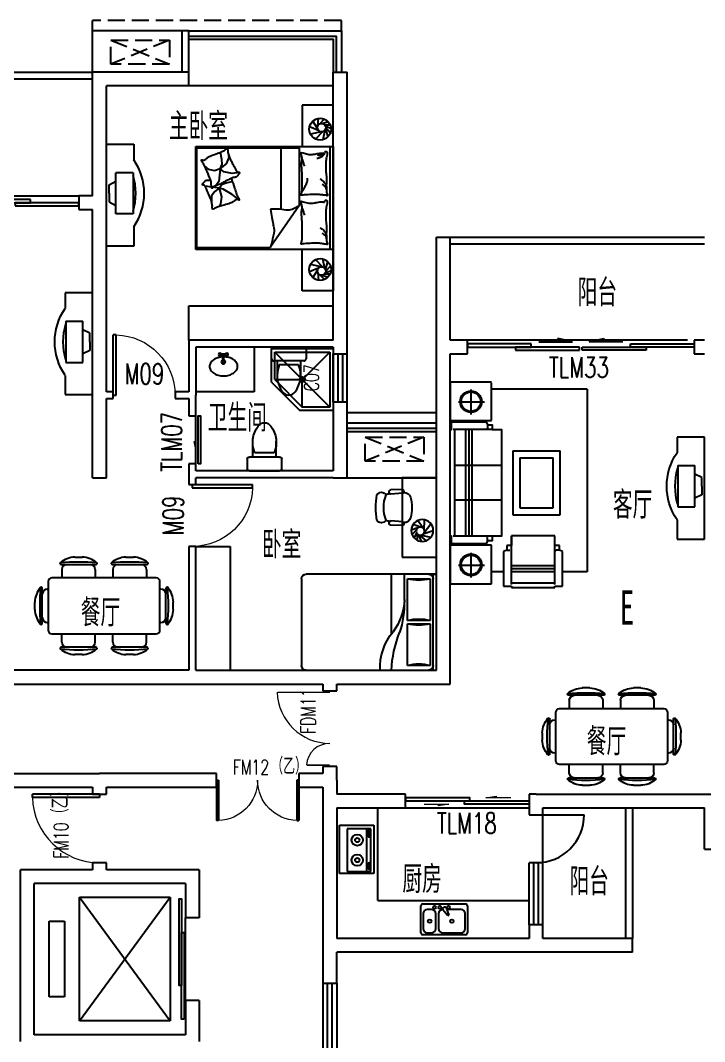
# Model space of a CAD drawing. Extents: x -503102 to -474302, y -636822 to -607622.
# Drawn here: x -489652 to -479702, y -622472 to -607622 of the extents above; entities that cross this region are included whole.
import ezdxf
from ezdxf.enums import TextEntityAlignment as Align

# ---------------------------------------------------------------- set-up
doc = ezdxf.new("R2010")
doc.units = 0
doc.header["$LTSCALE"] = 1000
doc.header["$MEASUREMENT"] = 0
doc.linetypes.add('DASH', pattern=[0.35, 0.25, -0.1])
doc.linetypes.add('HIDDEN2', pattern=[4, 3, -1])
doc.layers.get('0').update_dxf_attribs({"linetype": 'CONTINUOUS'})
for name, color, linetype in [('BACONY', 6, 'CONTINUOUS'), ('FUR', 8, 'CONTINUOUS'), ('PUB_TEXT', 7, 'CONTINUOUS'), ('STAIR', 3, 'CONTINUOUS'), ('Text(文字)', 7, 'CONTINUOUS'), ('WALL', 2, 'CONTINUOUS'), ('WINDOW', 3, 'CONTINUOUS'), ('WINDOW_TEXT', 7, 'CONTINUOUS'), ('厨洁', 151, 'CONTINUOUS'), ('家具', 145, 'CONTINUOUS')]:
    doc.layers.add(name, color=color, linetype=linetype)
doc.styles.add('_TCH_WINDOW', font='SIMPLEX', dxfattribs={"height": 3.5, "bigfont": 'GBCBIG'})
doc.styles.add('ATT', font='TXT')
doc.styles.add('DIM_FONT', font='ROMAND.shx', dxfattribs={"width": 0.7})
doc.styles.add('HZ', font='', dxfattribs={"width": 0.8})
doc.styles.get("Standard").update_dxf_attribs({"font": 'GBENOR', "bigfont": 'GBCBIG'})
doc.styles.get('HZ').set_extended_font_data('FangSong_GB2312')

# ---------------------------------------------------------------- blocks, each defined once
blk = doc.blocks.new('ewerw')
at = {"layer": '厨洁'}
for p, q in [((266353, 82673), (266853, 82673)), ((266353, 81973), (266353, 82673)), ((266397, 82646), (266397, 82024)), ((266739, 82646), (266397, 82646)), ((266421, 82603), (266404, 82603)), ((266404, 82603), (266404, 82539)), ((266430, 82614), (266419, 82614)), ((266421, 82539), (266421, 82603)), ((266453, 82646), (266453, 82024)), ((266739, 82024), (266739, 82646)), ((266853, 82673), (266853, 81973)), ((266404, 82539), (266421, 82539)), ((266429, 82522), (266419, 82522)), ((266404, 82130), (266404, 82066)), ((266421, 82130), (266404, 82130)), ((266430, 82141), (266419, 82141)), ((266421, 82066), (266421, 82130)), ((266853, 81973), (266353, 81973)), ((266397, 82024), (266739, 82024)), ((266404, 82066), (266421, 82066)), ((266429, 82049), (266419, 82049))]:
    blk.add_line(p, q, dxfattribs=at)
for points in [[(266419, 82522, 0.259034), (266422, 82524, 0.076276), (266427, 82535, 0.036515), (266430, 82549, 0.026615), (266431, 82568, 0.026615), (266430, 82587, 0.036515), (266427, 82600, 0.076276), (266422, 82612, 0.259034), (266419, 82614, 0.259034), (266415, 82612, 0.056762), (266411, 82603, 0.036515)], [(266429, 82522, 0.259034), (266433, 82524, 0.076276), (266438, 82535, 0.036515), (266440, 82549, 0.026615), (266441, 82568, 0.026615), (266440, 82587, 0.036515), (266438, 82600, 0.076276), (266433, 82612, 0.259034), (266429, 82614, 0.078462), (266428, 82614, 0.056762)], [(266410, 82539, 0.008736), (266410, 82535, 0.076276), (266415, 82524, 0.259034), (266419, 82522, 0.259034)], [(266419, 82049, 0.259034), (266422, 82051, 0.076276), (266427, 82062, 0.036515), (266430, 82076, 0.026615), (266431, 82095, 0.026615), (266430, 82114, 0.036515), (266427, 82127, 0.076276), (266422, 82139, 0.259034), (266419, 82141, 0.259034), (266415, 82139, 0.056762), (266411, 82130, 0.036515)], [(266429, 82049, 0.259034), (266433, 82051, 0.076276), (266438, 82062, 0.036515), (266440, 82076, 0.026615), (266441, 82095, 0.026615), (266440, 82114, 0.036515), (266438, 82127, 0.076276), (266433, 82139, 0.259034), (266429, 82141, 0.078462), (266428, 82141, 0.056762)], [(266410, 82066, 0.008736), (266410, 82062, 0.076276), (266415, 82051, 0.259034), (266419, 82049, 0.259034)]]:
    blk.add_lwpolyline(points, format="xyb", dxfattribs=at)
for centre, radius in [((266594, 82481), 82.5), ((266594, 82481), 31.6), ((266594, 82189), 82.5), ((266594, 82189), 31.6)]:
    blk.add_circle(centre, radius, dxfattribs=at)
blk = doc.blocks.new('drr')
at = {"layer": '厨洁'}
for p, q in [((264993, 83148), (264993, 83536)), ((265023, 83567), (265637, 83567)), ((265023, 83475), (265023, 83260)), ((265351, 83536), (265085, 83536)), ((265412, 83260), (265412, 83475)), ((265453, 83475), (265453, 83260)), ((265576, 83536), (265514, 83536)), ((265637, 83260), (265637, 83475)), ((265668, 83536), (265668, 83148)), ((265085, 83199), (265290, 83199)), ((265260, 83280), (265278, 83290)), ((265299, 83176), (265260, 83280)), ((265278, 83290), (265348, 83204)), ((265328, 83165), (265342, 83174)), ((265514, 83199), (265576, 83199)), ((265637, 83117), (265023, 83117))]:
    blk.add_line(p, q, dxfattribs=at)
for centre, radius in [((265218, 83368), 25.6), ((265540, 83368), 25.6), ((265269, 83168), 20.5), ((265391, 83168), 20.5), ((265473, 83168), 20.5)]:
    blk.add_circle(centre, radius, dxfattribs=at)
for centre, radius, start, end in [((265023, 83536), 30.7, 90, 180), ((265085, 83475), 61.4, 90, 180), ((265351, 83475), 61.4, 0, 90), ((265514, 83475), 61.4, 90, 180), ((265576, 83475), 61.4, 0, 90), ((265637, 83536), 30.7, 0, 90), ((265085, 83260), 61.4, 180, 270), ((265318, 83183), 20.5, 200.5377, 300), ((265332, 83191), 20.5, 300, 399.4623), ((265351, 83260), 61.4, 270, 360), ((265514, 83260), 61.4, 180, 270), ((265576, 83260), 61.4, 270, 360), ((265023, 83148), 30.7, 180, 270), ((265637, 83148), 30.7, 270, 360)]:
    blk.add_arc(centre, radius, start, end, dxfattribs=at)
blk = doc.blocks.new('A$C6A1B0631')
for p, q in [((0, 527), (0, 667)), ((30, 697), (470, 697)), ((500, 667), (500, 527)), ((470, 497), (30, 497)), ((80, 497), (80, 267)), ((420, 497), (420, 267)), ((390, 437), (110, 437))]:
    blk.add_line(p, q)
for centre, radius, start, end in [((30, 667), 30, 90, 180), ((470, 667), 30, 0, 90), ((30, 527), 30, 180, 270), ((470, 527), 30, 270, 360), ((477, 284), 398, 157.4505, 216.6381), ((23, 284), 398, 323.3619, 382.5495), ((250, 108), 110, 213.4509, 326.5491)]:
    blk.add_arc(centre, radius, start, end)
blk = doc.blocks.new('5345')
at = {"layer": 'FUR'}
for p, q in [((207280, 31820), (207370, 31820)), ((207900, 31820), (207990, 31820)), ((207117, 31730), (207533, 31730)), ((207737, 31730), (208152, 31730)), ((208267, 31568), (207003, 31568)), ((207122, 31669), (207122, 31568)), ((207528, 31669), (207528, 31568)), ((207742, 31669), (207742, 31568)), ((208148, 31669), (208148, 31568)), ((206886, 31437), (206886, 31022)), ((206958, 31523), (206958, 30936)), ((208312, 30936), (208312, 31523)), ((208384, 31437), (208384, 31022)), ((206947, 31432), (206958, 31432)), ((208323, 31432), (208312, 31432)), ((206796, 31274), (206796, 31185)), ((208474, 31274), (208474, 31185)), ((206947, 31026), (206958, 31026)), ((208323, 31026), (208312, 31026)), ((207003, 30891), (208267, 30891)), ((207122, 30790), (207122, 30891)), ((207528, 30790), (207528, 30891)), ((207742, 30790), (207742, 30891)), ((208148, 30790), (208148, 30891)), ((207533, 30729), (207117, 30729)), ((208152, 30729), (207737, 30729)), ((207370, 30639), (207280, 30639)), ((207990, 30639), (207900, 30639))]:
    blk.add_line(p, q, dxfattribs=at)
for centre, radius, start, end in [((207289, 31535), 285, 91.7651, 130.7265), ((207361, 31535), 285, 49.2735, 88.2349), ((207909, 31535), 285, 91.7651, 130.7265), ((207981, 31535), 285, 49.2735, 88.2349), ((207109, 31744), 9.02, 130.7265, 202.67), ((207117, 31748), 18, 202.67, 270), ((207325, 29313), 2448, 84.8023, 95.1977), ((207183, 31669), 60.9, 90, 180), ((207467, 31669), 60.9, 0, 90), ((207533, 31748), 18, 270, 337.33), ((207541, 31744), 9.02, 337.33, 409.2735), ((207729, 31744), 9.02, 130.7265, 202.67), ((207737, 31748), 18, 202.67, 270), ((207945, 29313), 2448, 84.8023, 95.1977), ((207803, 31669), 60.9, 90, 180), ((208087, 31669), 60.9, 0, 90), ((208152, 31748), 18, 270, 337.33), ((208161, 31744), 9.02, 337.33, 409.2735), ((207003, 31523), 45.1, 90, 180), ((208267, 31523), 45.1, 0, 90), ((207080, 31265), 285, 139.2735, 178.2349), ((209303, 31229), 2448, 174.8023, 185.1977), ((206871, 31445), 9.02, 67.33, 139.2735), ((206868, 31437), 18, 0, 67.33), ((208402, 31437), 18, 112.67, 180), ((208399, 31445), 9.02, 40.7265, 112.67), ((205967, 31229), 2448, 354.8023, 365.1977), ((208190, 31265), 285, 1.7651, 40.7265), ((206947, 31371), 60.9, 90, 180), ((208323, 31371), 60.9, 0, 90), ((207080, 31193), 285, 181.7651, 220.7265), ((206947, 31087), 60.9, 180, 270), ((208323, 31087), 60.9, 270, 360), ((208190, 31193), 285, 319.2735, 358.2349), ((206871, 31013), 9.02, 220.7265, 292.67), ((206868, 31022), 18, 292.67, 360), ((208402, 31022), 18, 180, 247.33), ((208399, 31013), 9.02, 247.33, 319.2735), ((207003, 30936), 45.1, 180, 270), ((208267, 30936), 45.1, 270, 360), ((207109, 30715), 9.02, 157.33, 229.2735), ((207117, 30711), 18, 90, 157.33), ((207289, 30924), 285, 229.2735, 268.2349), ((207325, 33146), 2448, 264.8023, 275.1977), ((207183, 30790), 60.9, 180, 270), ((207361, 30924), 285, 271.7651, 310.7265), ((207467, 30790), 60.9, 270, 360), ((207533, 30711), 18, 22.67, 90), ((207541, 30715), 9.02, 310.7265, 382.67), ((207729, 30715), 9.02, 157.33, 229.2735), ((207737, 30711), 18, 90, 157.33), ((207945, 33146), 2448, 264.8023, 275.1977), ((207909, 30924), 285, 229.2735, 268.2349), ((207803, 30790), 60.9, 180, 270), ((207981, 30924), 285, 271.7651, 310.7265), ((208087, 30790), 60.9, 270, 360), ((208152, 30711), 18, 22.67, 90), ((208161, 30715), 9.02, 310.7265, 382.67)]:
    blk.add_arc(centre, radius, start, end, dxfattribs=at)
blk = doc.blocks.new('12PCOU13')
at = {"color": 0, "linetype": 'ByBlock'}
for p, q in [((23, 34), (2, 34)), ((3, -34), (3, 34)), ((10, 34), (10, -34)), ((12, 34), (12, -34)), ((14, 34), (14, -34)), ((24, 35), (23, 34)), ((27, 34), (23, 34)), ((24, 37), (24, 35)), ((33, 11), (3, 11)), ((33, -11), (3, -11)), ((23, -34), (2, -34)), ((27, -34), (23, -34)), ((24, -35), (23, -34)), ((24, -37), (24, -35))]:
    blk.add_line(p, q, dxfattribs=at)
blk.add_lwpolyline([(1, -39), (1, -34), (0, -34), (0, 34), (1, 34), (1, 39), (23, 39), (24, 37), (27, 37), (27, 34), (33, 34), (33, -34), (27, -34), (27, -37), (24, -37), (23, -39)], close=True, dxfattribs=at)
blk = doc.blocks.new('322342')
at = {"layer": 'FUR'}
for p, q in [((197611, 24943), (197611, 24340)), ((198170, 24943), (197611, 24943)), ((197878, 24444), (197878, 24821)), ((198170, 24340), (198170, 24943)), ((200543, 24943), (199984, 24943)), ((199984, 24943), (199984, 24340)), ((200251, 24444), (200251, 24821)), ((200543, 24340), (200543, 24943)), ((198063, 24641), (197701, 24641)), ((200436, 24641), (200074, 24641)), ((197611, 24340), (198170, 24340)), ((199984, 24340), (200534, 24340)), ((200442, 22949), (200442, 24340)), ((199544, 24032), (198615, 24032)), ((198615, 24032), (198615, 23344)), ((199444, 23932), (198715, 23932)), ((198715, 23932), (198715, 23444)), ((199444, 23932), (199444, 23444)), ((199544, 24032), (199544, 23344)), ((198615, 23344), (199544, 23344)), ((198715, 23444), (199444, 23444)), ((197784, 22949), (197784, 23308)), ((200442, 22949), (197784, 22949))]:
    blk.add_line(p, q, dxfattribs=at)
at = {"layer": 'FUR', "linetype": 'HIDDEN2'}
blk.add_line((197784, 24166), (197784, 24340), dxfattribs=at)
at = {"layer": 'FUR', "linetype": 'ByBlock'}
for p, q in [((197578, 24166), (197578, 24052)), ((198078, 24166), (197578, 24166)), ((198101, 24120), (198078, 24166)), ((198101, 24120), (198101, 24075)), ((198169, 24120), (198101, 24120)), ((198169, 24052), (198169, 24120)), ((197578, 24052), (197555, 24052)), ((197555, 24052), (197555, 23422)), ((197601, 24052), (198306, 24052)), ((197623, 24052), (197623, 23422)), ((197783, 23422), (197783, 24052)), ((197828, 23422), (197828, 24052)), ((197874, 23422), (197874, 24052)), ((198306, 24052), (198169, 24052)), ((198306, 23422), (198306, 24052)), ((197555, 23422), (197578, 23422)), ((197578, 23422), (197578, 23308)), ((197601, 23422), (198169, 23422)), ((198101, 23399), (198078, 23422)), ((198078, 23308), (198101, 23353)), ((198101, 23353), (198101, 23399)), ((198101, 23353), (198169, 23353)), ((198169, 23422), (198306, 23422)), ((198169, 23353), (198169, 23422)), ((197578, 23308), (198078, 23308))]:
    blk.add_line(p, q, dxfattribs=at)
at = {"layer": 'FUR'}
for centre, radius in [((197886, 24641), 157), ((197886, 24641), 141), ((200259, 24641), 157), ((200259, 24641), 141)]:
    blk.add_circle(centre, radius, dxfattribs=at)
at = {"layer": 'FUR', "xscale": 22.75000000000364, "yscale": 22.75000000000364, "zscale": 22.75, "rotation": 269.9999999967016}
blk.add_blockref('12PCOU13', (199079, 24945), dxfattribs=at)
blk = doc.blocks.new('A$C2D356BCF')
at = {"layer": 'FUR'}
for p, q in [((147, 1482), (547, 1482)), ((147, 1202), (147, 1482)), ((547, 1482), (547, 1)), ((157, 1015), (407, 1015)), ((157, 415), (157, 1015)), ((407, 1015), (407, 415)), ((507, 840), (407, 890)), ((507, 715), (507, 840)), ((507, 715), (507, 590)), ((507, 590), (407, 540)), ((157, 415), (407, 415)), ((147, 0), (147, 228)), ((547, 1), (147, 0))]:
    blk.add_line(p, q, dxfattribs=at)
for centre, radius, start, end in [((862, 715), 865, 145.7553, 214.2447), ((1045, 715), 925, 163.6295, 196.3705)]:
    blk.add_arc(centre, radius, start, end, dxfattribs=at)
blk = doc.blocks.new('434')
at = {"layer": 'FUR'}
for p, q in [((203562, 31869), (203562, 31915)), ((203562, 31915), (204962, 31915)), ((203562, 31869), (204962, 31869)), ((203562, 30021), (203562, 31799)), ((204239, 31822), (203632, 31822)), ((203632, 31822), (203632, 31495)), ((204239, 31495), (204239, 31822)), ((204892, 31822), (204286, 31822)), ((204286, 31822), (204286, 31495)), ((204892, 31495), (204892, 31822)), ((204962, 31869), (204962, 31915)), ((204962, 31915), (204962, 31499)), ((204962, 31799), (204962, 30021)), ((203632, 31495), (204239, 31495)), ((204286, 31495), (204892, 31495)), ((204577, 31449), (204962, 31449)), ((204099, 31262), (204962, 31262)), ((204892, 29951), (203632, 29951))]:
    blk.add_line(p, q, dxfattribs=at)
for centre, radius, start, end in [((203632, 31799), 70, 90, 180), ((203072, 31659), 583, 343.7398, 376.2602), ((204799, 31659), 583, 163.7398, 196.2602), ((203726, 31659), 583, 343.7398, 376.2602), ((205452, 31659), 583, 163.7398, 196.2602), ((204892, 31799), 70, 360, 450), ((203484, 32977), 1717, 272.616, 291.4069), ((204558, 29985), 1464, 89.2582, 107.8034), ((204627, 30592), 858, 92.5398, 126.0403), ((203597, 31921), 825, 267.5673, 309.5461), ((203632, 30021), 70, 180, 270), ((204892, 30022), 70, 270.033, 360.033)]:
    blk.add_arc(centre, radius, start, end, dxfattribs=at)
blk = doc.blocks.new('M_C5')
for p, q in [((-60, 63), (-50, 152)), ((-28, 86), (7, 160)), ((-9, 88), (59, 149)), ((-54, -14), (-154, 45)), ((-71, 21), (-106, 120)), ((12, 83), (112, 114)), ((26, 75), (152, 50)), ((42, 53), (156, -35)), ((48, 21), (102, -123)), ((-26, -30), (-153, -47)), ((14, -26), (-99, -126)), ((41, -2), (5, -160))]:
    blk.add_line(p, q)
for centre, radius in [((0, 0), 160), ((-11, 28), 60)]:
    blk.add_circle(centre, radius)
at = {"width": 0.8, "flags": 9}
for tag in ['XSIZE', 'YSIZE']:
    blk.add_attdef(tag, (0, 0), '', height=0.5, dxfattribs=at)
blk = doc.blocks.new('12PSTG02')
at = {"color": 0, "linetype": 'ByBlock'}
for p, q in [((-5.882738, 11.493405), (-13.636493, 11.294805)), ((-5.73403, 9.170818), (-13.415554, 8.575543)), ((-4.996459, 9.562867), (-5.284204, 9.540568)), ((-5.882738, -11.493405), (-13.636493, -11.294805)), ((-5.73403, -9.170818), (-13.415554, -8.575543)), ((-4.996459, -9.562867), (-5.284204, -9.540568)), ((-4.996459, -9.562867), (-5.28099, -9.544821))]:
    blk.add_line(p, q, dxfattribs=at)
for centre, radius, start, end in [((39.486083, 0), 62.486083, 172.590731, 187.409269), ((-19.5, 6.311132), 3.452743, 30.392687, 149.607313), ((4.70097, 0), 22.70097, 159.208954, 200.791046), ((-12.998837, 0.943692), 7.999035, 97.334712, 116.212212), ((-13.097037, 9.970029), 1.4304, 112.156422, 257.133709), ((-6.286552, 10.301496), 1.258456, 296.04311, 431.283835), ((-4.647836, 5.578088), 4, 16.10866, 95), ((-28.187947, 0), 28.187947, 346.275006, 373.724994), ((-19.5, -6.311132), 3.452743, 210.392687, 329.607313), ((-12.998837, -1.056308), 7.999035, 243.61801, 261.904764), ((-13.097037, -9.970029), 1.4304, 102.866291, 247.843578), ((-6.286552, -10.301496), 1.258456, 288.716165, 423.95689), ((-4.647836, -5.578088), 4, 265, 343.89134)]:
    blk.add_arc(centre, radius, start, end, dxfattribs=at)
at = {"color": 0, "linetype": 'ByBlock', "style": 'ATT'}
for tag, p, flags in [('ITEM', (-22, -21), 3), ('ROOM_NUMBER', (-22, -29), 1)]:
    blk.add_attdef(tag, p, '', height=6, dxfattribs=dict(at, flags=flags))
blk = doc.blocks.new('-CHAI6')
at = {"xscale": 22.75, "yscale": 22.75, "zscale": 22.75}
blk.add_blockref('12PSTG02', (519, 28), dxfattribs=at)
blk = doc.blocks.new('_LIFTD')
for points in [[(-0.5476, -0.6024), (-0.5476, -0.7742), (0.2411, -0.7742), (0.2411, -0.6024), (-0.5476, -0.6024)], [(-0.2411, -0.7836), (-0.2411, -0.9554), (0.5476, -0.9554), (0.5476, -0.7836), (-0.2411, -0.7836)]]:
    blk.add_lwpolyline(points)
blk = doc.blocks.new('_E0BEL')
for p, q in [((1, 118), (1, 175)), ((13, 118), (13, 175))]:
    blk.add_line(p, q)
at = {"elevation": 0}
for points in [[(-200, 8, -0.138026), (-186, 58, -0.10705), (-140, 105, -0.080655), (-76, 134, -0.06508), (1, 145, -0.068521)], [(13, 144, -0.061921), (86, 133, -0.080655), (149, 103, -0.10705), (194, 55, -0.138026), (208, 5, -0.138026), (193, -45, -0.10705), (147, -93, -0.080655), (84, -121, -0.068521), (3, -132, -0.068521), (-78, -120, -0.080655), (-141, -90, -0.10705), (-187, -42, -0.138026), (-200, 8, -0.138026)]]:
    blk.add_lwpolyline(points, format="xyb", dxfattribs=at)
for centre, radius in [((-43, 178, 0), 20), ((57, 178, 0), 20), ((7, 72, 0), 30), ((7, 72, 0), 20)]:
    blk.add_circle(centre, radius)
for centre, radius, start, end in [((7, -329, 0), 517, 86.4357, 93.5643), ((7, 685, 0), 517, 266.4357, 269.335), ((7, 175, 0), 6, 360, 180), ((7, 685, 0), 517, 270.665, 273.5643), ((7, 118, 0), 6, 180, 360)]:
    blk.add_arc(centre, radius, start, end)
at = {"style": 'DIM_FONT', "width": 0.8, "flags": 9}
for tag in ['XSIZE', 'YSIZE']:
    blk.add_attdef(tag, (0, 0), '', height=0.5, dxfattribs=at)
blk = doc.blocks.new('12121')
at = {"layer": '厨洁'}
for p, q in [((21333, 79452), (22233, 79452)), ((21333, 78964), (21333, 79452)), ((22233, 79452), (22233, 78552)), ((22233, 79452), (22233, 78902)), ((21383, 79402), (22183, 79402)), ((21383, 79402), (21757, 79028)), ((21383, 79002), (21383, 79402)), ((22183, 79402), (21809, 79028)), ((22183, 79402), (22183, 78602)), ((21783, 79002), (21783, 79027)), ((21333, 78964), (21746, 78552)), ((21383, 79002), (21783, 78602)), ((21383, 79002), (21746, 79002)), ((21758, 79002), (21783, 79002)), ((21783, 79002), (21808, 79002)), ((21783, 78977), (21783, 79002)), ((21783, 78602), (21783, 78964)), ((21809, 78975), (22183, 78602)), ((22183, 78602), (21783, 78602)), ((22233, 78552), (21746, 78552))]:
    blk.add_line(p, q, dxfattribs=at)
for radius in [37.5, 25]:
    blk.add_circle((21783, 79002), radius, dxfattribs=at)
blk = doc.blocks.new('$plan$00001557')
at = {"layer": 'FUR'}
for p, q in [((0, 1350), (-450, 1350)), ((-450, 1350), (-450, 750)), ((0, 750), (0, 1350)), ((-229, 1012), (-299, 1118)), ((-226, 1043), (-217, 1159)), ((-202, 1074), (-128, 1149)), ((-160, 1083), (-75, 1112)), ((-125, 1064), (-43, 1064)), ((-115, 1048), (-30, 1013)), ((-207, 976), (-346, 1035)), ((-174, 964), (-332, 926)), ((-150, 967), (-256, 855)), ((-124, 986), (-153, 845)), ((-111, 1011), (-79, 886)), ((-110, 1026), (-38, 950)), ((-2000, -750), (-2000, 750)), ((-2000, 750), (0, 750)), ((-52, 750), (-52, -750)), ((0, 750), (0, -750)), ((-1988, 724), (-1988, -722)), ((-489, 724), (-1988, 724)), ((-1638, 660), (-1645, 663)), ((-1621, 562), (-1638, 660)), ((-1514, 589), (-1518, 613)), ((-761, 704), (-761, -165)), ((-489, -103), (-489, 724)), ((-1810, 415), (-1873, 469)), ((-1645, 426), (-1552, 495)), ((-1645, 426), (-1618, 493)), ((-1618, 493), (-1621, 562)), ((-1552, 495), (-1514, 589)), ((-1728, 395), (-1810, 415)), ((-1645, 426), (-1728, 395)), ((-1645, 426), (-1664, 240)), ((-1593, 381), (-1645, 426)), ((-1471, 355), (-1593, 381)), ((-1368, 369), (-1471, 355)), ((-1767, 158), (-1861, 170)), ((-1658, 145), (-1752, 156)), ((-1700, 190), (-1709, 178)), ((-1664, 240), (-1700, 190)), ((-1658, 145), (-1617, 202)), ((-1617, 202), (-1559, 222)), ((-1559, 222), (-1470, 241)), ((-1721, 95), (-1769, 30)), ((-1769, 30), (-1769, -63)), ((-1658, 145), (-1721, 95)), ((-1603, 127), (-1658, 145)), ((-1658, 145), (-1626, 16)), ((-1626, 16), (-1640, -87)), ((-1472, 52), (-1603, 127)), ((-1368, -28), (-1472, 52)), ((-1640, -87), (-1660, -123)), ((-489, -103), (-916, -722)), ((-1988, -722), (-916, -722)), ((0, -750), (-2000, -750)), ((-450, -1350), (-450, -750)), ((-124, -1025), (-153, -884)), ((0, -750), (0, -1350)), ((-207, -1015), (-346, -1074)), ((-174, -1002), (-332, -965)), ((-150, -1005), (-256, -894)), ((-111, -1050), (-79, -925)), ((-110, -1065), (-38, -989)), ((-229, -1050), (-299, -1157)), ((-226, -1082), (-217, -1198)), ((-202, -1113), (-128, -1187)), ((-160, -1121), (-75, -1151)), ((-125, -1103), (-43, -1103)), ((-115, -1086), (-30, -1052)), ((0, -1350), (-450, -1350))]:
    blk.add_line(p, q, dxfattribs=at)
blk.add_lwpolyline([(-1583, 692, 0.101392), (-1559, 710, -0.223768), (-1546, 716, -0.25558), (-1541, 714, -0.081563), (-1535, 698, -0.071805), (-1534, 681, 0.069985), (-1532, 664, 0.03546), (-1515, 605, 0.029432), (-1485, 539, 0.001554), (-1468, 506, -0.00152), (-1451, 474, -0.004735), (-1433, 439, 0.00382), (-1412, 397, 0.296001), (-1378, 378, -0.649774), (-1367, 357, -0.02319), (-1372, 352, 0.0288), (-1375, 348, 0.005727), (-1380, 341, -0.004358), (-1387, 332, -0.027528), (-1403, 314, -0.046214), (-1414, 305, -0.194121), (-1430, 300, 0.133719), (-1454, 297, 0.011505), (-1496, 279, 0.008882), (-1550, 253, 0.012426), (-1618, 215, -0.033612), (-1644, 203), (-1701, 180), (-1744, 162, 0.224341), (-1757, 147, -0.722772), (-1766, 147, -0.103513), (-1767, 151, 0.053465), (-1767, 158, 0.030109), (-1772, 181, -0.031436), (-1776, 203, -0.05324), (-1776, 218, 0.05518), (-1777, 233, 0.056271), (-1783, 258, 0.0108), (-1835, 384, 0.00456), (-1873, 469, 0.01125), (-1889, 503, 0.069394), (-1902, 521, -0.079756), (-1912, 537, -0.106399), (-1915, 551, -0.328642), (-1912, 555, -0.299547), (-1906, 554, 0.189917), (-1896, 549, 0.033518), (-1886, 548, 0.075627), (-1882, 549, 0.053489), (-1874, 553, 0.017838), (-1853, 566, 0.038394), (-1830, 585, -0.059529), (-1815, 597, -0.035943), (-1790, 610, -0.011245), (-1705, 642, -0.006203), (-1667, 655, 0.010783), (-1645, 663, 0.019485), (-1632, 668, 0.005062)], format="xyb", close=True, dxfattribs=at)
for points in [[(-127, 649, -0.263368), (-108, 677, -0.494818), (-89, 668, -0.049225), (-88, 650, -0.036831), (-89, 626, -0.031893), (-97, 589, 0.035782), (-104, 555, 0.032941), (-110, 465, 0.026564), (-104, 354, 0.017905), (-99, 316, -0.033397), (-97, 296, -0.03204), (-97, 259, 0.018442), (-101, 195, 0.010837), (-100, 130, 0.014624), (-97, 82, 0.111249), (-89, 59, -0.153708), (-86, 42, -0.076444), (-87, 35, -0.215512), (-89, 33, -0.585858), (-92, 36, 0.363489), (-95, 41, 0.191716), (-106, 41, -0.129675), (-123, 39, -0.01735), (-140, 42, 0.019326), (-155, 44, 0.018818), (-223, 51, 0.021828), (-283, 52, 0.006204), (-316, 50, 0.001963), (-423, 44, 0.028341), (-459, 40, -0.117014), (-468, 41, -0.36606), (-469, 42, -0.03973), (-466, 56, -0.048309), (-461, 69, 0.062981), (-457, 80, 0.04058), (-454, 103, 0.014345), (-451, 170, 0.005484), (-452, 296, 0.007153), (-455, 392, 0.008762), (-458, 434, -0.008153), (-461, 480, -0.06251), (-456, 537, 0.078669), (-454, 583, 0.047825), (-459, 605, -0.034494), (-466, 636, -0.023571), (-469, 661, -0.510228), (-468, 662), (-438, 655), (-356, 634, 0.073041), (-336, 632, 0.023305), (-275, 638, 0.018299), (-252, 642, -0.01097), (-214, 649, -0.042281), (-180, 652, -0.027201), (-126, 649)], [(-127, 649, -0.077379), (-152, 614, -0.077379), (-187, 589, -0.047525), (-211, 579, -0.047525), (-238, 574)], [(-143, 651, -0.05369), (-156, 636, -0.070312), (-168, 628, -0.015448), (-177, 625, -0.013244), (-187, 621, -0.082127), (-205, 618, -0.064164), (-228, 621)], [(-454, 559, 0.009729), (-445, 531, 0.009729), (-435, 504, 0.007971), (-426, 483, 0.007971), (-416, 461)], [(-1480, 286, 0.025626), (-1478, 274, 0.0108), (-1436, 145, 0.00456), (-1405, 58, 0.01125), (-1391, 23, 0.069394), (-1380, 4, -0.079756), (-1371, -13, -0.106399), (-1368, -28, -0.328642), (-1372, -32, -0.299547), (-1378, -29, 0.189917), (-1387, -24, 0.033518), (-1397, -23, 0.075627), (-1402, -23, 0.053489), (-1410, -26, 0.017838), (-1432, -38, 0.038394), (-1456, -55, -0.059529), (-1472, -66, -0.035943), (-1498, -76, -0.011245), (-1585, -102, -0.006203), (-1624, -112, 0.010783), (-1647, -118, 0.019485), (-1660, -123, 0.005062), (-1710, -142, 0.101392), (-1736, -159, -0.223768), (-1749, -164, -0.25558), (-1754, -161, -0.081563), (-1759, -145, -0.071805), (-1759, -128, 0.069985), (-1759, -111, 0.03546), (-1772, -51, 0.029432), (-1797, 18, 0.001554), (-1811, 51, -0.00152), (-1826, 85, -0.004735), (-1840, 121, 0.00382), (-1859, 164, 0.296001), (-1891, 186, -0.649774), (-1900, 208, -0.02319), (-1895, 212, 0.0288), (-1892, 216, 0.005727), (-1886, 223, -0.004358), (-1878, 231, -0.027528), (-1861, 248, -0.046214), (-1850, 257, -0.194121), (-1833, 260, 0.133719), (-1809, 261, 0.005779), (-1787, 268, 0.008882)], [(-455, 89, 0.016108), (-429, 128, 0.024599), (-414, 155, 0.009477), (-391, 204, 0.015937), (-378, 234, 0.072521), (-375, 250, 0.033339), (-375, 287)], [(-101, 175, 0.027842), (-111, 199, 0.048685), (-119, 211, 0.023666), (-144, 239, 0.031223), (-164, 258, 0.046801), (-172, 264, 0.023191), (-189, 272)], [(-95, 93, 0.088153), (-98, 128, 0.088153), (-114, 159, 0.077547), (-135, 181, 0.077547), (-162, 195)], [(-489, -103, -0.085272), (-599, -167, -0.124044), (-686, -176), (-782, -162), (-912, -164)], [(-127, -60, -0.263368), (-108, -32, -0.494818), (-89, -41, -0.049225), (-88, -59, -0.036831), (-89, -83, -0.031893), (-97, -121, 0.035782), (-104, -155, 0.032941), (-110, -244, 0.026564), (-104, -356, 0.017905), (-99, -393, -0.033397), (-97, -413, -0.03204), (-97, -450, 0.018442), (-101, -515, 0.010837), (-100, -579, 0.014624), (-97, -627, 0.111249), (-89, -650, -0.153708), (-86, -667, -0.076444), (-87, -674, -0.215512), (-89, -676, -0.585858), (-92, -673, 0.363489), (-95, -669, 0.191716), (-106, -669, -0.129675), (-123, -671, -0.01735), (-140, -668, 0.019326), (-155, -665, 0.018818), (-223, -658, 0.021828), (-283, -657, 0.006204), (-316, -659, 0.001963), (-423, -665, 0.028341), (-459, -669, -0.117014), (-468, -669, -0.36606), (-469, -667, -0.03973), (-466, -654, -0.048309), (-461, -640, 0.062981), (-457, -629, 0.04058), (-454, -606, 0.014345), (-451, -539, 0.005484), (-452, -414, 0.007153), (-455, -317, 0.008762), (-458, -275, -0.008153), (-461, -229, -0.06251), (-456, -172, 0.078669), (-454, -127, 0.047825), (-459, -104, -0.034494), (-466, -73, -0.023571), (-469, -48, -0.510228), (-468, -47), (-438, -55), (-356, -75, 0.073041), (-336, -77, 0.023305), (-275, -71, 0.018299), (-252, -67, -0.01097), (-214, -60, -0.042281), (-180, -57, -0.027201), (-126, -60)], [(-912, -164, 0.007867), (-894, -282, 0.009508), (-876, -378, 0.006616), (-862, -443, -0.023828), (-858, -462, -0.080713), (-859, -480, -0.009591), (-891, -633, -0.013133), (-899, -666, -0.007859), (-916, -722)], [(-454, -151, 0.009729), (-445, -178, 0.009729), (-435, -205, 0.007971), (-426, -227, 0.007971), (-416, -248)], [(-101, -534, 0.027842), (-111, -510, 0.048685), (-119, -498, 0.023666), (-144, -470, 0.031223), (-164, -451, 0.046801), (-172, -446, 0.023191), (-189, -438)], [(-95, -616, 0.088153), (-98, -582, 0.088153), (-114, -550, 0.077547), (-135, -529, 0.077547), (-162, -515)]]:
    blk.add_lwpolyline(points, format="xyb", dxfattribs=at)
for centre, radius in [((-190, 1001), 160), ((-170, 1023), 60), ((-190, -1040), 160), ((-170, -1062), 60)]:
    blk.add_circle(centre, radius, dxfattribs=at)
blk.add_arc((-741, 704), 20, 90, 180, dxfattribs=at)
at = {"layer": 'FUR', "width": 0.8, "flags": 9}
for tag in ['YSIZE', 'XSIZE']:
    blk.add_attdef(tag, (-190, 1001), '', height=0.5, rotation=295.9434, dxfattribs=at)
at = {"layer": 'FUR', "text_generation_flag": 4, "width": 0.8, "flags": 9}
for tag in ['YSIZE', 'XSIZE']:
    blk.add_attdef(tag, (-190, -1040), '', height=0.5, rotation=64.0566, dxfattribs=at)
blk = doc.blocks.new('A$C3D92468E')
at = {"layer": 'WINDOW', "linetype": 'DASH'}
for p, q in [((850, 0), (0, 350)), ((0, 0), (850, 350))]:
    blk.add_line(p, q, dxfattribs=at)
blk.add_lwpolyline([(850, 0), (850, 350), (0, 350), (0, 0)], close=True, dxfattribs=at)
blk = doc.blocks.new('$TCHSYS$WIN2D')
for p, q in [((-0.5, 0.5), (0.5, 0.5)), ((0.5, 0.167), (-0.5, 0.167)), ((0.5, -0.167), (-0.5, -0.167)), ((-0.5, -0.5), (0.5, -0.5))]:
    blk.add_line(p, q)
blk = doc.blocks.new('$DorLib2D$00000019')
at = {"lineweight": 13}
for p, q in [((0.15, 0.025), (0.2319, 0.0395)), ((0.35, 0.025), (0.15, 0.025)), ((0.2319, 0.0395), (0.2319, 0.025)), ((-0.35, -0.025), (-0.15, -0.025)), ((-0.15, -0.025), (-0.2319, -0.0395)), ((-0.2319, -0.0395), (-0.2319, -0.025))]:
    blk.add_line(p, q, dxfattribs=at)
for points in [[(-0.5, 0), (0.0192, 0), (0.0192, 0.025), (-0.5, 0.025)], [(0.5, -0.025), (-0.024, -0.025), (-0.024, 0), (0.5, 0)]]:
    blk.add_lwpolyline(points, close=True)
for points in [[(0.2319, 0.0395), (0.2319, 0.025), (0.15, 0.025)], [(-0.2319, -0.0395), (-0.2319, -0.025), (-0.15, -0.025)]]:
    blk.add_solid(points, dxfattribs=at)
blk = doc.blocks.new('$DorLib2D$00000020')
at = {"lineweight": 13}
blk.add_line((0.2, 0.07), (-0.2, 0.07), dxfattribs=at)
blk.add_lwpolyline([(-0.5, 0.12), (0.5, 0.12), (0.5, 0.17), (-0.5, 0.17)], close=True)
blk.add_lwpolyline([(-0.2, 0.07), (-0.035, 0.037), (-0.035, 0.07)], dxfattribs=at)
blk.add_solid([(-0.2, 0.07), (-0.035, 0.037), (-0.035, 0.07)], dxfattribs=at)
blk = doc.blocks.new('$DorLib2D$00000001')
for p, q in [((0.45, 0.975), (0.5, 0.975)), ((0.45, 0), (0.45, 0.975)), ((0.5, 0), (0.5, 0.975)), ((0.5, 0), (0.45, 0))]:
    blk.add_line(p, q)
at = {"lineweight": 13}
blk.add_arc((0.475, 0), 0.975, 91.4693, 180, dxfattribs=at)
blk = doc.blocks.new('$DorLib2D$00000025')
at = {"const_width": 0.02}
for points in [[(0.481, -0.001), (0.481, 0.691)], [(-0.481, 0.001), (-0.481, 0.308)]]:
    blk.add_lwpolyline(points, dxfattribs=at)
at = {"lineweight": 13}
for centre, radius, start, end in [((0.505, -0.002), 0.699, 91.9397, 179.7238), ((-0.501, 0.003), 0.307, 359.7899, 445.7508)]:
    blk.add_arc(centre, radius, start, end, dxfattribs=at)
blk = doc.blocks.new('$DorLib2D$00000002')
for p, q in [((-0.5, 0), (-0.5, 0.4875)), ((-0.475, 0.4875), (-0.5, 0.4875)), ((-0.475, 0), (-0.475, 0.4875)), ((0.475, 0), (0.475, 0.4875)), ((0.475, 0.4875), (0.5, 0.4875)), ((0.5, 0), (0.5, 0.4875)), ((-0.5, 0), (-0.475, 0)), ((0.5, 0), (0.475, 0))]:
    blk.add_line(p, q)
at = {"lineweight": 13}
for centre, start, end in [((-0.4875, 0), 0, 88.53072), ((0.4875, 0), 91.46928, 180)]:
    blk.add_arc(centre, 0.4875, start, end, dxfattribs=at)
blk = doc.blocks.new('$DorLib2D$00000038')
for p, q in [((-0.5, 0), (-0.5, 0.025)), ((-0.5, 0.0141), (-0.5, 0)), ((-0.2187, 0.0141), (-0.5, 0.0141)), ((-0.5, 0), (-0.2187, 0)), ((-0.2875, 0), (-0.2875, -0.0141)), ((-0.0062, 0), (-0.2875, 0)), ((-0.2187, 0), (-0.2187, 0.0141)), ((-0.1857, 0.0233), (-0.037, 0.0233)), ((-0.037, 0.0233), (-0.1019, 0.0377)), ((-0.1019, 0.0377), (-0.1019, 0.0233)), ((-0.0062, -0.0141), (-0.0062, 0)), ((0.0062, 0), (0.2875, 0)), ((0.0062, -0.0141), (0.0062, 0)), ((0.037, 0.0233), (0.1019, 0.0377)), ((0.1857, 0.0233), (0.037, 0.0233)), ((0.1019, 0.0377), (0.1019, 0.0233)), ((0.2187, 0.0141), (0.5, 0.0141)), ((0.2187, 0), (0.2187, 0.0141)), ((0.5, 0), (0.2187, 0)), ((0.2875, 0), (0.2875, -0.0141)), ((0.5, 0.0141), (0.5, 0)), ((-0.2875, -0.0141), (-0.0062, -0.0141)), ((0.2875, -0.0141), (0.0062, -0.0141))]:
    blk.add_line(p, q)

msp = doc.modelspace()

# ---------------------------------------------------------------- linework, layer by layer
at = {"layer": 'BACONY'}
for p, q in [((-492302, -608372), (-488602, -608372)), ((-492302, -608472), (-488602, -608472)), ((-483402, -610772), (-479702, -610772)), ((-483402, -610872), (-479702, -610872)), ((-480852, -619072), (-480852, -620972)), ((-480752, -619072), (-480752, -620972)), ((-480752, -619072), (-480752, -620972))]:
    msp.add_line(p, q, dxfattribs=at)
at = {"layer": 'FUR'}
for p, q in [((-487202, -611772), (-485102, -611773)), ((-487202, -612272), (-487202, -611772)), ((-487102, -615272), (-486602, -615272)), ((-486602, -615272), (-486602, -617072))]:
    msp.add_line(p, q, dxfattribs=at)
msp.add_lwpolyline([(-484102, -615425), (-483602, -615425), (-483602, -614272), (-484102, -614272)], close=True, dxfattribs=at)
at = {"layer": 'STAIR'}
for p, q in [((-488792, -620372), (-487472, -620372)), ((-488792, -620372), (-487472, -622172)), ((-488792, -622172), (-487472, -620372)), ((-488792, -622172), (-488792, -620372)), ((-487472, -620372), (-487472, -622172)), ((-489232, -621822), (-489232, -620722)), ((-489232, -620722), (-489012, -620722)), ((-489012, -620722), (-489012, -621822)), ((-487252, -621872), (-487252, -620672)), ((-489012, -621822), (-489232, -621822)), ((-487472, -622172), (-488792, -622172))]:
    msp.add_line(p, q, dxfattribs=at)
at = {"layer": 'WALL', "linetype": 'Continuous'}
for p, q in [((-487202, -607772), (-487302, -607772)), ((-487302, -607772), (-487302, -608372)), ((-487202, -608372), (-487202, -607772)), ((-488602, -610172), (-488602, -608372)), ((-487202, -608372), (-488602, -608372)), ((-487202, -608572), (-487202, -608372)), ((-485102, -612272), (-485102, -608372)), ((-485102, -608372), (-484902, -608372)), ((-484902, -612322), (-484902, -608372)), ((-488402, -610272), (-488402, -608572)), ((-487202, -608572), (-488402, -608572)), ((-488602, -610172), (-488802, -610172)), ((-488802, -610172), (-488802, -610372)), ((-488402, -613022), (-488402, -610272)), ((-488802, -610372), (-488602, -610372)), ((-488602, -613072), (-488602, -610372)), ((-483602, -612372), (-483602, -610772)), ((-483602, -610772), (-483402, -610772)), ((-483402, -612272), (-483402, -610772)), ((-487202, -612272), (-487202, -613022)), ((-485102, -612272), (-487202, -612272)), ((-487102, -612372), (-487102, -613072)), ((-485102, -612372), (-487102, -612372)), ((-485102, -612372), (-485102, -612471)), ((-484902, -612471), (-484902, -612322)), ((-483602, -617072), (-483602, -612372)), ((-483152, -612272), (-483402, -612272)), ((-483152, -612472), (-483152, -612272)), ((-479702, -612272), (-479852, -612272)), ((-479852, -612272), (-479852, -612472)), ((-485102, -612471), (-484902, -612471)), ((-483402, -617272), (-483402, -612472)), ((-483402, -612472), (-483152, -612472)), ((-479852, -612472), (-479702, -612472)), ((-488602, -614272), (-488602, -613072)), ((-488302, -613022), (-488402, -613022)), ((-488402, -614272), (-488402, -613122)), ((-488402, -613122), (-488302, -613122)), ((-488302, -613122), (-488302, -613022)), ((-487202, -613022), (-487402, -613022)), ((-487402, -613022), (-487402, -613122)), ((-487402, -613122), (-487202, -613122)), ((-487202, -613122), (-487202, -613372)), ((-487102, -613372), (-487102, -613072)), ((-484902, -613171), (-485102, -613171)), ((-485102, -613171), (-485102, -614172)), ((-484902, -614222), (-484902, -613171)), ((-487202, -613372), (-487102, -613372)), ((-487102, -614072), (-487202, -614072)), ((-487202, -614072), (-487202, -614222)), ((-487102, -614172), (-487102, -614072)), ((-485102, -614172), (-487102, -614172)), ((-488602, -614272), (-488402, -614272)), ((-487202, -614222), (-487202, -614372)), ((-485102, -614272), (-487102, -614272)), ((-487102, -614372), (-487102, -614272)), ((-485102, -614272), (-485102, -614272)), ((-485102, -614272), (-484902, -614272)), ((-484902, -614272), (-484902, -614222)), ((-487202, -614372), (-487102, -614372)), ((-487102, -615272), (-487202, -615272)), ((-487202, -615272), (-487202, -617072)), ((-487102, -617072), (-487102, -615272)), ((-487202, -617072), (-489902, -617072)), ((-487102, -617072), (-485152, -617072)), ((-485152, -617072), (-483602, -617072)), ((-489902, -617272), (-487152, -617272)), ((-487152, -617272), (-485252, -617272)), ((-485252, -617272), (-485252, -617372)), ((-485052, -617272), (-483402, -617272)), ((-485052, -617372), (-485052, -617272)), ((-485252, -617372), (-485052, -617372)), ((-485052, -618472), (-485252, -618472)), ((-485252, -618472), (-485252, -618572)), ((-485052, -618672), (-485052, -618472)), ((-492152, -618572), (-488502, -618572)), ((-486802, -618572), (-488502, -618572)), ((-486802, -618772), (-486802, -618572)), ((-485252, -618572), (-485602, -618572)), ((-485602, -618572), (-485602, -618772)), ((-492152, -618772), (-488602, -618772)), ((-488602, -618772), (-488602, -618872)), ((-488402, -618872), (-488402, -618772)), ((-488402, -618772), (-486802, -618772)), ((-485602, -618772), (-485252, -618772)), ((-485252, -618772), (-485252, -618972)), ((-485052, -618672), (-485052, -618872)), ((-488602, -618872), (-488402, -618872)), ((-484052, -618872), (-485052, -618872)), ((-484052, -619072), (-484052, -618872)), ((-482152, -618872), (-482252, -618872)), ((-482252, -618872), (-482252, -619072)), ((-482152, -618872), (-479603, -618872)), ((-485252, -618972), (-485252, -621072)), ((-485052, -619072), (-485052, -620972)), ((-485052, -619072), (-484052, -619072)), ((-482252, -619072), (-482252, -619172)), ((-482052, -619072), (-479703, -619072)), ((-482052, -619172), (-482052, -619072)), ((-479703, -619672), (-479703, -619072)), ((-482252, -619172), (-482052, -619172)), ((-479703, -619672), (-478952, -619672)), ((-488602, -619972), (-489652, -619972)), ((-489652, -622472), (-489652, -619972)), ((-488402, -619872), (-488602, -619872)), ((-488602, -619872), (-488602, -619972)), ((-488402, -619972), (-488402, -619872)), ((-487052, -619972), (-488402, -619972)), ((-487052, -619972), (-487052, -620672)), ((-488502, -620172), (-489452, -620172)), ((-489452, -622372), (-489452, -620172)), ((-487252, -620172), (-488502, -620172)), ((-487252, -620172), (-487252, -620672)), ((-487052, -620672), (-487252, -620672)), ((-482052, -620772), (-482252, -620772)), ((-482252, -620772), (-482252, -620972)), ((-482052, -620972), (-482052, -620772)), ((-482252, -620972), (-485052, -620972)), ((-480752, -620972), (-482052, -620972)), ((-480752, -621172), (-480752, -620972)), ((-485252, -621072), (-485252, -621622)), ((-485052, -621622), (-485052, -621172)), ((-482152, -621172), (-485052, -621172)), ((-480752, -621172), (-482152, -621172)), ((-485252, -621622), (-485052, -621622)), ((-487252, -621872), (-487252, -622372)), ((-487052, -621872), (-487252, -621872)), ((-487052, -621872), (-487052, -622472)), ((-487252, -622372), (-489452, -622372))]:
    msp.add_line(p, q, dxfattribs=at)
at = {"layer": 'WINDOW', "linetype": 'DASH'}
for p, q in [((-484982, -607622), (-488602, -607622)), ((-488602, -607772), (-488602, -607622)), ((-484982, -607772), (-484982, -607622))]:
    msp.add_line(p, q, dxfattribs=at)
at = {"layer": 'WINDOW', "linetype": 'Continuous'}
for p, q in [((-487302, -607772), (-488602, -607772)), ((-488602, -608472), (-488602, -607772)), ((-492102, -610172), (-488802, -610172)), ((-479952, -612272), (-483152, -612272)), ((-487102, -614072), (-487102, -613372)), ((-484052, -619072), (-482252, -619072)), ((-482052, -619876), (-482052, -619072)), ((-482052, -620072), (-482052, -619268))]:
    msp.add_line(p, q, dxfattribs=at)
at = {"layer": 'WINDOW', "color": 4, "linetype": 'Continuous'}
msp.add_line((-485102, -608572), (-487202, -608572), dxfattribs=at)
at = {"layer": 'WINDOW'}
for p, q in [((-484902, -613322), (-483602, -613322)), ((-484902, -613472), (-483602, -613472)), ((-484902, -613472), (-483602, -613472)), ((-484902, -613552), (-483602, -613552)), ((-484902, -613602), (-483602, -613602)), ((-484902, -614272), (-483602, -614272)), ((-482152, -619172), (-481452, -619172)), ((-482252, -620772), (-482252, -619872)), ((-482052, -619872), (-482252, -619872)), ((-482185, -620772), (-482185, -619872)), ((-482119, -620772), (-482119, -619872)), ((-482052, -620772), (-482052, -619872))]:
    msp.add_line(p, q, dxfattribs=at)
at = {"layer": 'WINDOW', "color": 4, "linetype": 'Continuous'}
for points in [[(-487202, -607772), (-484982, -607772), (-484982, -608372)], [(-487202, -607852), (-485062, -607852), (-485062, -608372)], [(-487202, -607892), (-487202, -607892), (-485102, -607892), (-485102, -608372)]]:
    msp.add_lwpolyline(points, dxfattribs=at)
at = {"layer": 'WINDOW'}
msp.add_arc((-482152, -619172), 700, 270, 0, dxfattribs=at)
at = {"layer": '厨洁'}
for p, q in [((-486252, -612372), (-486252, -613023)), ((-486252, -613023), (-487102, -613023)), ((-484452, -620422), (-484452, -619072)), ((-484452, -620422), (-482252, -620422))]:
    msp.add_line(p, q, dxfattribs=at)

# ---------------------------------------------------------------- block references
at = {"layer": 'FUR'}
msp.add_blockref('$plan$00001557', (-485102, -610204), dxfattribs=at)
at = {"layer": 'FUR', "rotation": 90}
msp.add_blockref('322342', (-458459, -813425, 0), dxfattribs=at)
at = {"layer": 'FUR', "xscale": -1}
for name, p, rotation in [('-CHAI6', (-484478, -614678), 180.0000277709889), ('M_C5', (-483808, -615040), 130.0000277775667), ('434', (-515517, -820634), 270)]:
    msp.add_blockref(name, p, dxfattribs=dict(at, rotation=rotation))
at = {"layer": 'FUR', "yscale": 1.20000000001164, "zscale": 1.199999999999999, "rotation": 180}
for p, xscale in [((-239273, -578660), 1.199999999953432), ((-730216, -580561), -1.199999999953432)]:
    msp.add_blockref('5345', p, dxfattribs=dict(at, xscale=xscale))
at = {"layer": 'WINDOW', "linetype": 'Continuous', "xscale": -1, "rotation": 180}
for p in [(-488335, -607907), (-484636, -613680)]:
    msp.add_blockref('A$C3D92468E', p, dxfattribs=at)
at = {"layer": 'WINDOW', "linetype": 'Continuous'}
ref = msp.add_blockref('$DorLib2D$00000038', (-490452, -610272), dxfattribs=dict(at, xscale=3300, yscale=3300, zscale=3300, rotation=180))
ref.add_attrib('A', 'TLM33', (-490917, -610045), dxfattribs={"layer": 'WINDOW_TEXT', "linetype": 'Continuous', "height": 297.5, "style": '_TCH_WINDOW', "width": 0.705882})
ref = msp.add_blockref('$DorLib2D$00000001', (-487852, -613072), dxfattribs=dict(at, xscale=900, yscale=-900, zscale=900, rotation=180))
ref.add_attrib('A', 'M09', (-488137, -612910), dxfattribs={"layer": 'WINDOW_TEXT', "linetype": 'Continuous', "height": 297.5, "style": '_TCH_WINDOW', "width": 0.705882})
ref = msp.add_blockref('$DorLib2D$00000038', (-481502, -612372), dxfattribs=dict(at, xscale=3300, yscale=3300, zscale=3300))
ref.add_attrib('A', 'TLM33', (-481967, -612816), dxfattribs={"layer": 'WINDOW_TEXT', "linetype": 'Continuous', "height": 297.5, "style": '_TCH_WINDOW', "width": 0.705882})
ref = msp.add_blockref('$TCHSYS$WIN2D', (-485002, -612821), dxfattribs=dict(at, xscale=700, yscale=-200, zscale=700, rotation=90))
ref.add_attrib('A', 'C07', (-485313, -613015), dxfattribs={"layer": 'WINDOW_TEXT', "linetype": 'Continuous', "height": 212.5, "rotation": 90, "style": '_TCH_WINDOW', "width": 0.705882})
ref = msp.add_blockref('$DorLib2D$00000020', (-487152, -613722), dxfattribs=dict(at, xscale=-700, yscale=700, zscale=-700, rotation=270))
ref.add_attrib('A', 'TLM07', (-487303, -614187), dxfattribs={"layer": 'WINDOW_TEXT', "linetype": 'Continuous', "height": 297.5, "rotation": 90, "style": '_TCH_WINDOW', "width": 0.705882})
ref = msp.add_blockref('$DorLib2D$00000001', (-487152, -614822), dxfattribs=dict(at, xscale=-900, yscale=900, zscale=-900, rotation=270))
ref.add_attrib('A', 'M09', (-487282, -615107), dxfattribs={"layer": 'WINDOW_TEXT', "linetype": 'Continuous', "height": 297.5, "rotation": 90, "style": '_TCH_WINDOW', "width": 0.705882})
ref = msp.add_blockref('$DorLib2D$00000025', (-485152, -617922), dxfattribs=dict(at, xscale=-1100, yscale=-1100, zscale=-1100, rotation=270))
ref.add_attrib('A', 'FDM11', (-485359, -617996), dxfattribs={"layer": 'WINDOW_TEXT', "linetype": 'Continuous', "height": 212.5, "rotation": 90, "style": '_TCH_WINDOW', "width": 0.705882})
at = {"layer": 'WINDOW', "linetype": 'Continuous', "xscale": 1200, "yscale": -1200, "zscale": 1200}
msp.add_blockref('$DorLib2D$00000002', (-486202, -618672), dxfattribs=at)
at = {"layer": 'WINDOW', "linetype": 'Continuous', "xscale": 1000, "yscale": 1000, "zscale": 1000, "rotation": 90}
msp.add_blockref('$DorLib2D$00000001', (-488502, -619372), dxfattribs=at)
at = {"layer": 'WINDOW', "linetype": 'Continuous'}
ref = msp.add_blockref('$DorLib2D$00000019', (-483152, -618972), dxfattribs=dict(at, xscale=1800, yscale=1800, zscale=1800))
ref.add_attrib('A', 'TLM18', (-483597, -619445), dxfattribs={"layer": 'WINDOW_TEXT', "linetype": 'Continuous', "height": 297.5, "style": '_TCH_WINDOW', "width": 0.705882})
at = {"layer": 'WINDOW', "yscale": 200, "rotation": 270}
for name, p, xscale, zscale in [('_LIFTD', (-487152, -621272), -1600, 1600), ('$TCHSYS$WIN2D', (-485152, -622222), 1200, 1200)]:
    msp.add_blockref(name, p, dxfattribs=dict(at, xscale=xscale, zscale=zscale))
at = {"layer": '厨洁'}
for name, p in [('12121', (-507335, -691846)), ('A$C6A1B0631', (-485998, -613069))]:
    msp.add_blockref(name, p, dxfattribs=at)
at = {"layer": '厨洁', "xscale": -1}
msp.add_blockref('_E0BEL', (-486693, -612659, 0), dxfattribs=at)
at = {"layer": '厨洁', "xscale": -1, "rotation": 180}
msp.add_blockref('A$C6A1B0631', (-486352, -613474), dxfattribs=at)
at = {"layer": '厨洁', "rotation": 180}
for name in ['ewerw', 'drr']:
    msp.add_blockref(name, (-218159, -537352), dxfattribs=at)
at = {"layer": '家具', "rotation": 180}
msp.add_blockref('A$C2D356BCF', (-487855, -609421), dxfattribs=at)
at = {"layer": '家具', "xscale": -1, "rotation": 180}
for p in [(-489149, -611581), (-480249, -613681)]:
    msp.add_blockref('A$C2D356BCF', p, dxfattribs=at)

# ---------------------------------------------------------------- texts
at = {"layer": 'PUB_TEXT', "style": 'HZ', "width": 0.6}
msp.add_text('E', height=500, dxfattribs=at).set_placement((-480931, -616408))
at = {"layer": 'Text(文字)', "style": 'HZ', "width": 0.6}
msp.add_text('主卧室', height=350, dxfattribs=at).set_placement((-487063, -609324), align=Align.CENTER)
for s, p in [('阳台', (-481548, -611742)), ('卫生间', (-486927, -613564)), ('客厅', (-481035, -614829)), ('卧室', (-486140, -615409)), ('餐厅', (-488774, -616397)), ('餐厅', (-481415, -618271)), ('厨房', (-484097, -620273)), ('阳台', (-481667, -620306))]:
    msp.add_text(s, height=350, dxfattribs=at).set_placement(p)
at = {"layer": 'WINDOW_TEXT', "linetype": 'Continuous', "style": '_TCH_WINDOW'}
msp.add_text('（乙）', height=241.1, dxfattribs=at).set_placement((-486005, -618586))
at = {"layer": 'WINDOW_TEXT', "linetype": 'Continuous', "style": '_TCH_WINDOW', "width": 0.705882}
msp.add_text('FM12', height=212.5, dxfattribs=at).set_placement((-486562, -618586))
at = {"layer": 'WINDOW_TEXT', "linetype": 'Continuous', "style": '_TCH_WINDOW'}
msp.add_text('（乙）', height=241.1, rotation=90, dxfattribs=at).set_placement((-488955, -619254))
at = {"layer": 'WINDOW_TEXT', "linetype": 'Continuous', "style": '_TCH_WINDOW', "width": 0.705882}
msp.add_text('FM10', height=212.5, rotation=90, dxfattribs=at).set_placement((-488955, -619811))

doc.saveas('drawing.dxf')
